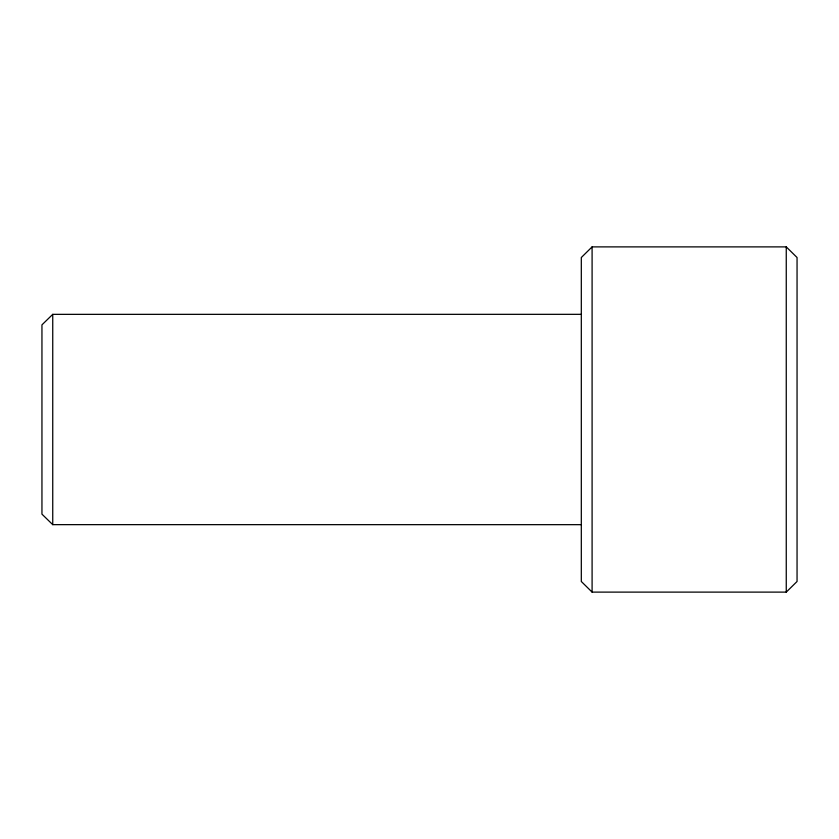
<?xml version="1.0" encoding="UTF-8"?>
<svg xmlns="http://www.w3.org/2000/svg" width="839" height="839" viewBox="0 0 839 839"><rect width="100%" height="100%" fill="white"/><g stroke="black" fill="none" stroke-linecap="round" stroke-linejoin="round"><path stroke-width="1.26" d="M592.093 246.886L581.312 257.51L581.312 581.49L592.093 592.114L786.258 592.114L797.05 581.49L797.05 257.51L786.258 246.886L592.093 246.886L592.093 592.114M581.312 314.331L52.742 314.352L41.95 324.861L41.95 514.139L52.742 524.648L581.312 524.669M786.258 246.886L786.258 592.114M52.742 314.352L52.742 524.648"/></g></svg>
